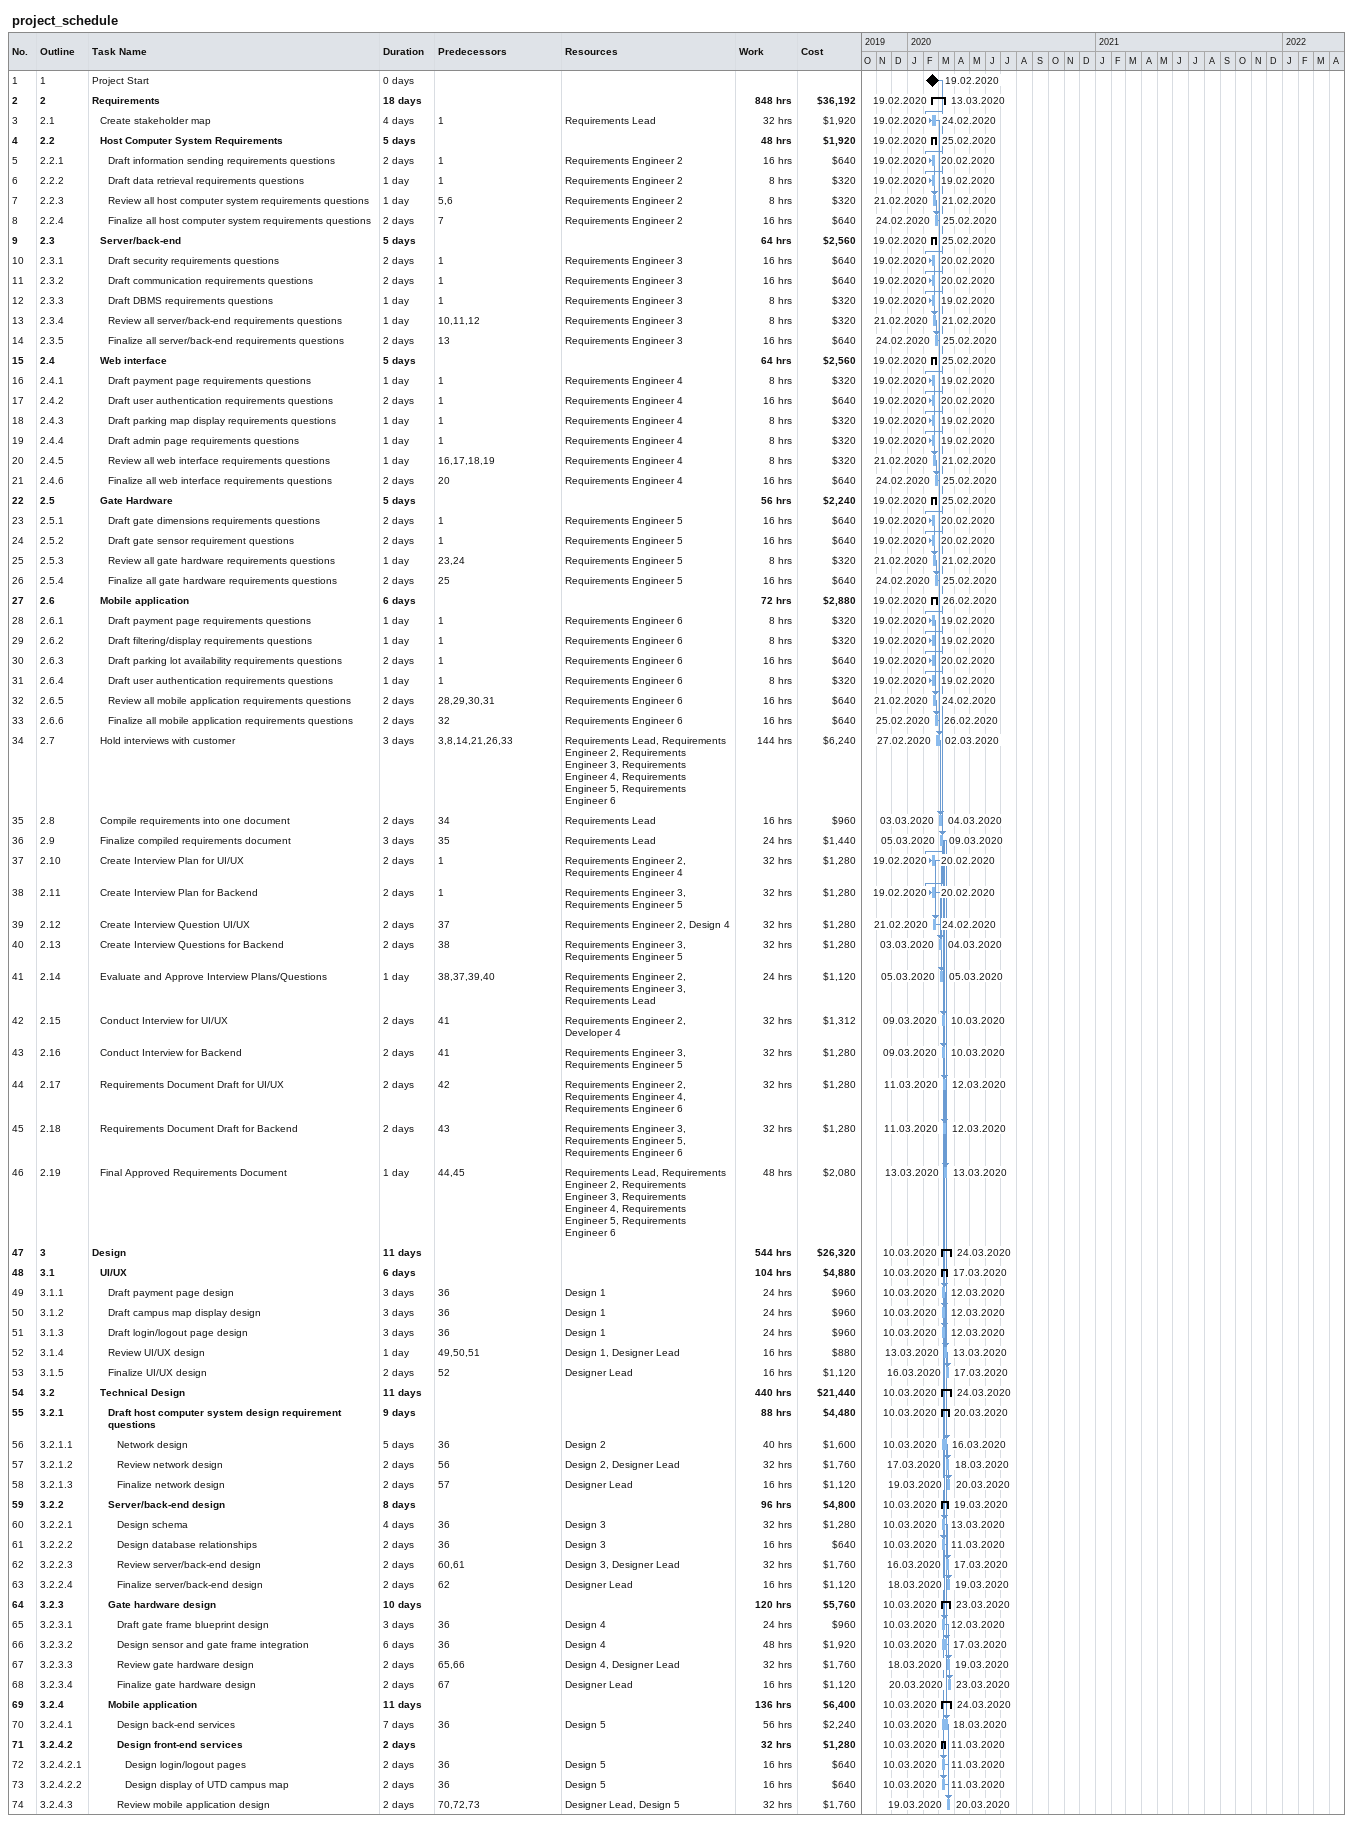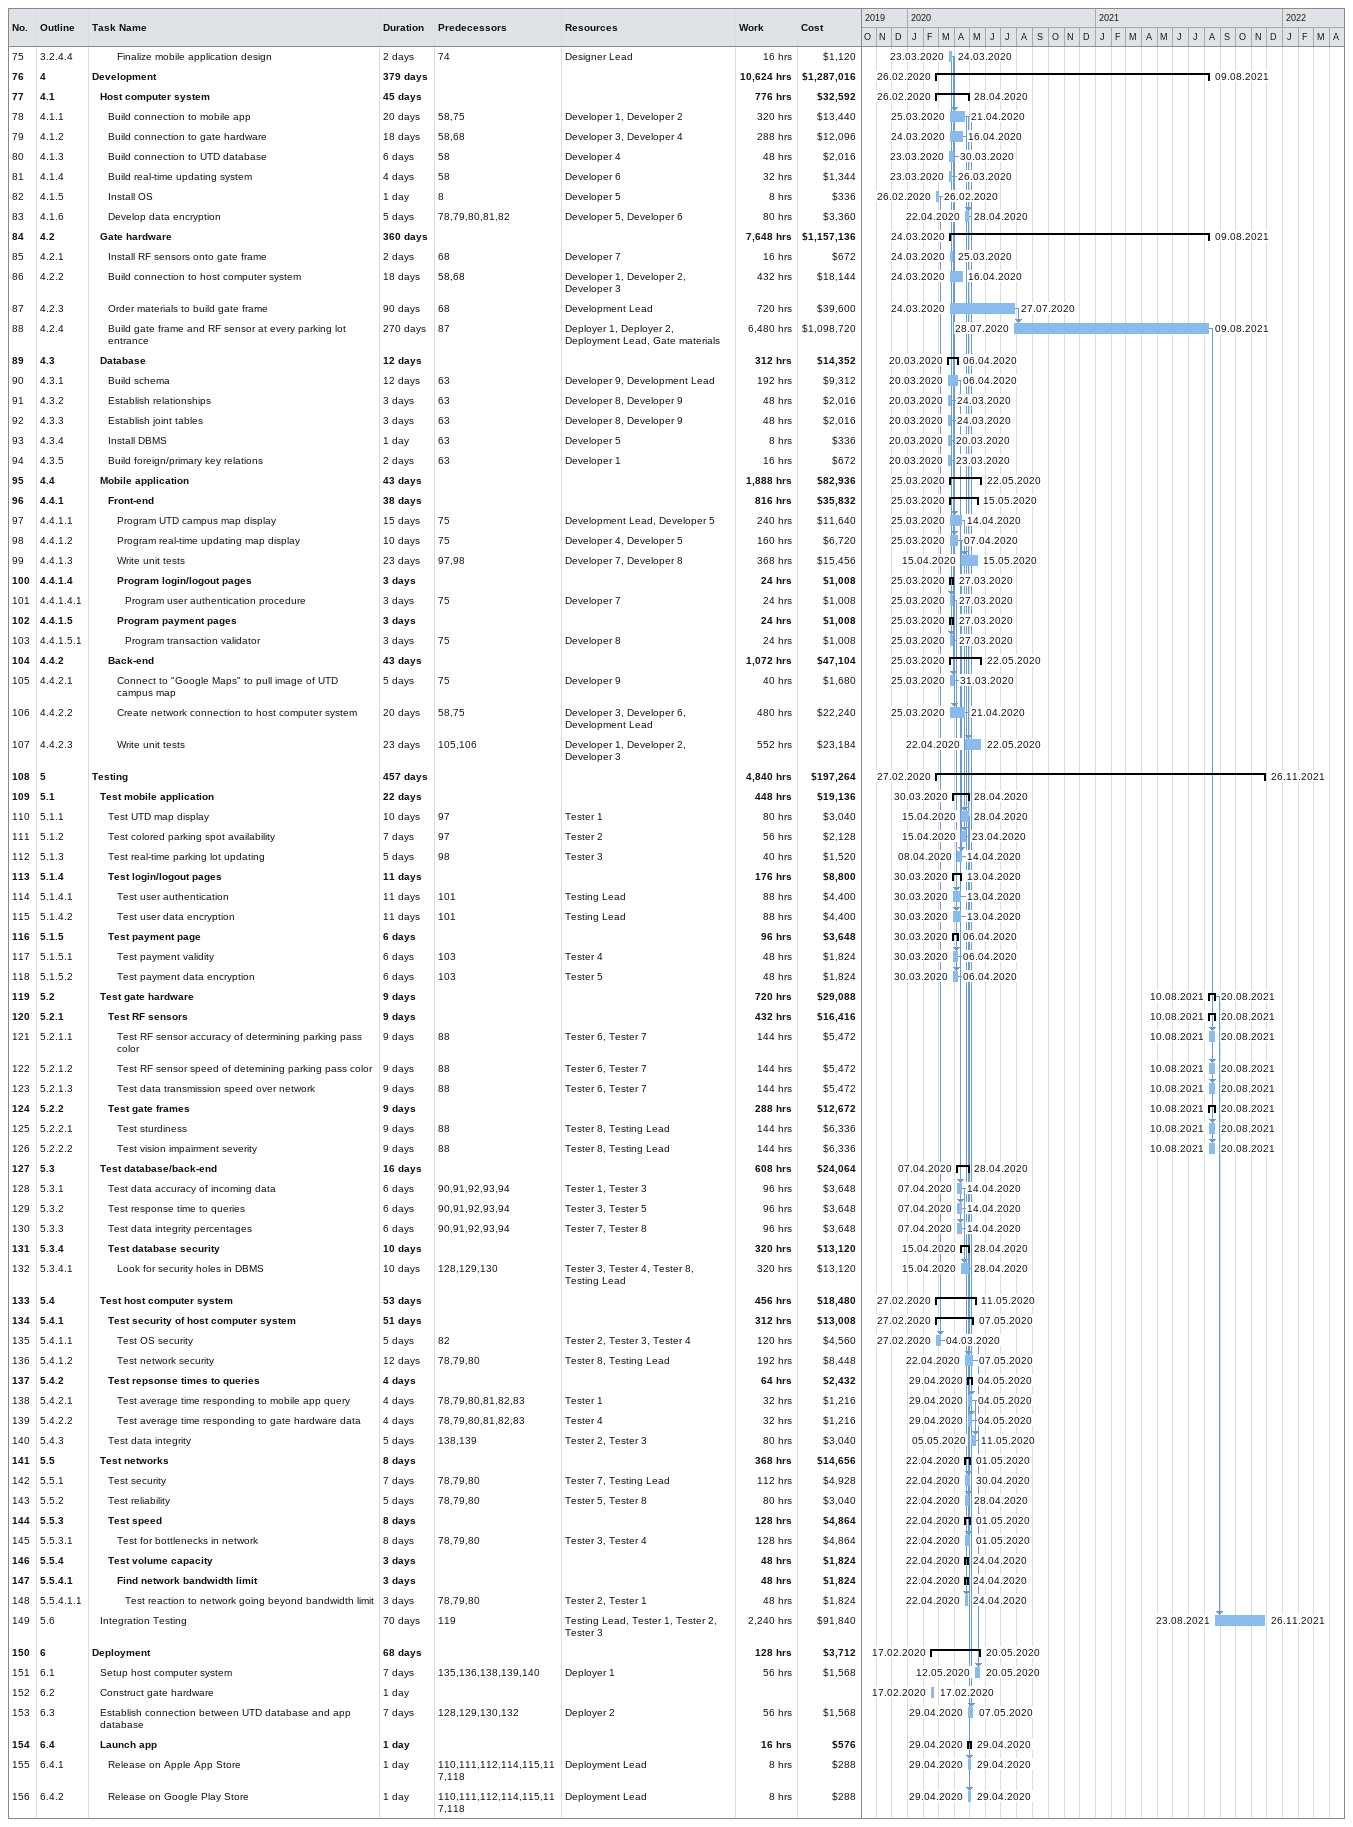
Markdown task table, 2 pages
project_schedule

| ID | WBS | Task | Duration | Start | Finish | Predecessors | Resources | Work (h) | Cost ($) |
|---|---|---|---|---|---|---|---|---|---|
| 1 | 1 | Project Start | 0d | 2020-02-19 | 2020-02-19 |  |  |  |  |
| 2 | 2 | **Requirements** | 18d | 2020-02-19 | 2020-03-13 |  |  | 848 | 36192 |
| 3 | 2.1 | Create stakeholder map | 4d | 2020-02-19 | 2020-02-24 | 1 | Requirements Lead | 32 | 1920 |
| 4 | 2.2 | **Host Computer System Requirements** | 5d | 2020-02-19 | 2020-02-25 |  |  | 48 | 1920 |
| 5 | 2.2.1 | Draft information sending requirements questions | 2d | 2020-02-19 | 2020-02-20 | 1 | Requirements Engineer 2 | 16 | 640 |
| 6 | 2.2.2 | Draft data retrieval requirements questions | 1d | 2020-02-19 | 2020-02-19 | 1 | Requirements Engineer 2 | 8 | 320 |
| 7 | 2.2.3 | Review all host computer system requirements questions | 1d | 2020-02-21 | 2020-02-21 | 5, 6 | Requirements Engineer 2 | 8 | 320 |
| 8 | 2.2.4 | Finalize all host computer system requirements questions | 2d | 2020-02-24 | 2020-02-25 | 7 | Requirements Engineer 2 | 16 | 640 |
| 9 | 2.3 | **Server/back-end** | 5d | 2020-02-19 | 2020-02-25 |  |  | 64 | 2560 |
| 10 | 2.3.1 | Draft security requirements questions | 2d | 2020-02-19 | 2020-02-20 | 1 | Requirements Engineer 3 | 16 | 640 |
| 11 | 2.3.2 | Draft communication requirements questions | 2d | 2020-02-19 | 2020-02-20 | 1 | Requirements Engineer 3 | 16 | 640 |
| 12 | 2.3.3 | Draft DBMS requirements questions | 1d | 2020-02-19 | 2020-02-19 | 1 | Requirements Engineer 3 | 8 | 320 |
| 13 | 2.3.4 | Review all server/back-end requirements questions | 1d | 2020-02-21 | 2020-02-21 | 10, 11, 12 | Requirements Engineer 3 | 8 | 320 |
| 14 | 2.3.5 | Finalize all server/back-end requirements questions | 2d | 2020-02-24 | 2020-02-25 | 13 | Requirements Engineer 3 | 16 | 640 |
| 15 | 2.4 | **Web interface** | 5d | 2020-02-19 | 2020-02-25 |  |  | 64 | 2560 |
| 16 | 2.4.1 | Draft payment page requirements questions | 1d | 2020-02-19 | 2020-02-19 | 1 | Requirements Engineer 4 | 8 | 320 |
| 17 | 2.4.2 | Draft user authentication requirements questions | 2d | 2020-02-19 | 2020-02-20 | 1 | Requirements Engineer 4 | 16 | 640 |
| 18 | 2.4.3 | Draft parking map display requirements questions | 1d | 2020-02-19 | 2020-02-19 | 1 | Requirements Engineer 4 | 8 | 320 |
| 19 | 2.4.4 | Draft admin page requirements questions | 1d | 2020-02-19 | 2020-02-19 | 1 | Requirements Engineer 4 | 8 | 320 |
| 20 | 2.4.5 | Review all web interface requirements questions | 1d | 2020-02-21 | 2020-02-21 | 16, 17, 18, 19 | Requirements Engineer 4 | 8 | 320 |
| 21 | 2.4.6 | Finalize all web interface requirements questions | 2d | 2020-02-24 | 2020-02-25 | 20 | Requirements Engineer 4 | 16 | 640 |
| 22 | 2.5 | **Gate Hardware** | 5d | 2020-02-19 | 2020-02-25 |  |  | 56 | 2240 |
| 23 | 2.5.1 | Draft gate dimensions requirements questions | 2d | 2020-02-19 | 2020-02-20 | 1 | Requirements Engineer 5 | 16 | 640 |
| 24 | 2.5.2 | Draft gate sensor requirement questions | 2d | 2020-02-19 | 2020-02-20 | 1 | Requirements Engineer 5 | 16 | 640 |
| 25 | 2.5.3 | Review all gate hardware requirements questions | 1d | 2020-02-21 | 2020-02-21 | 23, 24 | Requirements Engineer 5 | 8 | 320 |
| 26 | 2.5.4 | Finalize all gate hardware requirements questions | 2d | 2020-02-24 | 2020-02-25 | 25 | Requirements Engineer 5 | 16 | 640 |
| 27 | 2.6 | **Mobile application** | 6d | 2020-02-19 | 2020-02-26 |  |  | 72 | 2880 |
| 28 | 2.6.1 | Draft payment page requirements questions | 1d | 2020-02-19 | 2020-02-19 | 1 | Requirements Engineer 6 | 8 | 320 |
| 29 | 2.6.2 | Draft filtering/display requirements questions | 1d | 2020-02-19 | 2020-02-19 | 1 | Requirements Engineer 6 | 8 | 320 |
| 30 | 2.6.3 | Draft parking lot availability requirements questions | 2d | 2020-02-19 | 2020-02-20 | 1 | Requirements Engineer 6 | 16 | 640 |
| 31 | 2.6.4 | Draft user authentication requirements questions | 1d | 2020-02-19 | 2020-02-19 | 1 | Requirements Engineer 6 | 8 | 320 |
| 32 | 2.6.5 | Review all mobile application requirements questions | 2d | 2020-02-21 | 2020-02-24 | 28, 29, 30, 31 | Requirements Engineer 6 | 16 | 640 |
| 33 | 2.6.6 | Finalize all mobile application requirements questions | 2d | 2020-02-25 | 2020-02-26 | 32 | Requirements Engineer 6 | 16 | 640 |
| 34 | 2.7 | Hold interviews with customer | 3d | 2020-02-27 | 2020-03-02 | 3, 8, 14, 21, 26, 33 | Requirements Lead, Requirements Engineer 2, Requirements Engineer 3, Requirements Engineer 4, Requirements Engineer 5, Requirements Engineer 6 | 144 | 6240 |
| 35 | 2.8 | Compile requirements into one document | 2d | 2020-03-03 | 2020-03-04 | 34 | Requirements Lead | 16 | 960 |
| 36 | 2.9 | Finalize compiled requirements document | 3d | 2020-03-05 | 2020-03-09 | 35 | Requirements Lead | 24 | 1440 |
| 37 | 2.10 | Create Interview Plan for UI/UX | 2d | 2020-02-19 | 2020-02-20 | 1 | Requirements Engineer 2, Requirements Engineer 4 | 32 | 1280 |
| 38 | 2.11 | Create Interview Plan for Backend | 2d | 2020-02-19 | 2020-02-20 | 1 | Requirements Engineer 3, Requirements Engineer 5 | 32 | 1280 |
| 39 | 2.12 | Create Interview Question UI/UX | 2d | 2020-02-21 | 2020-02-24 | 37 | Requirements Engineer 2, Design 4 | 32 | 1280 |
| 40 | 2.13 | Create Interview Questions for Backend | 2d | 2020-03-03 | 2020-03-04 | 38 | Requirements Engineer 3, Requirements Engineer 5 | 32 | 1280 |
| 41 | 2.14 | Evaluate and Approve Interview Plans/Questions | 1d | 2020-03-05 | 2020-03-05 | 38, 37, 39, 40 | Requirements Engineer 2, Requirements Engineer 3, Requirements Lead | 24 | 1120 |
| 42 | 2.15 | Conduct Interview for UI/UX | 2d | 2020-03-09 | 2020-03-10 | 41 | Requirements Engineer 2, Developer 4 | 32 | 1312 |
| 43 | 2.16 | Conduct Interview for Backend | 2d | 2020-03-09 | 2020-03-10 | 41 | Requirements Engineer 3, Requirements Engineer 5 | 32 | 1280 |
| 44 | 2.17 | Requirements Document Draft for UI/UX | 2d | 2020-03-11 | 2020-03-12 | 42 | Requirements Engineer 2, Requirements Engineer 4, Requirements Engineer 6 | 32 | 1280 |
| 45 | 2.18 | Requirements Document Draft for Backend | 2d | 2020-03-11 | 2020-03-12 | 43 | Requirements Engineer 3, Requirements Engineer 5, Requirements Engineer 6 | 32 | 1280 |
| 46 | 2.19 | Final Approved Requirements Document | 1d | 2020-03-13 | 2020-03-13 | 44, 45 | Requirements Lead, Requirements Engineer 2, Requirements Engineer 3, Requirements Engineer 4, Requirements Engineer 5, Requirements Engineer 6 | 48 | 2080 |
| 47 | 3 | **Design** | 11d | 2020-03-10 | 2020-03-24 |  |  | 544 | 26320 |
| 48 | 3.1 | **UI/UX** | 6d | 2020-03-10 | 2020-03-17 |  |  | 104 | 4880 |
| 49 | 3.1.1 | Draft payment page design | 3d | 2020-03-10 | 2020-03-12 | 36 | Design 1 | 24 | 960 |
| 50 | 3.1.2 | Draft campus map display design | 3d | 2020-03-10 | 2020-03-12 | 36 | Design 1 | 24 | 960 |
| 51 | 3.1.3 | Draft login/logout page design | 3d | 2020-03-10 | 2020-03-12 | 36 | Design 1 | 24 | 960 |
| 52 | 3.1.4 | Review UI/UX design | 1d | 2020-03-13 | 2020-03-13 | 49, 50, 51 | Design 1, Designer Lead | 16 | 880 |
| 53 | 3.1.5 | Finalize UI/UX design | 2d | 2020-03-16 | 2020-03-17 | 52 | Designer Lead | 16 | 1120 |
| 54 | 3.2 | **Technical Design** | 11d | 2020-03-10 | 2020-03-24 |  |  | 440 | 21440 |
| 55 | 3.2.1 | **Draft host computer system design requirement questions** | 9d | 2020-03-10 | 2020-03-20 |  |  | 88 | 4480 |
| 56 | 3.2.1.1 | Network design | 5d | 2020-03-10 | 2020-03-16 | 36 | Design 2 | 40 | 1600 |
| 57 | 3.2.1.2 | Review network design | 2d | 2020-03-17 | 2020-03-18 | 56 | Design 2, Designer Lead | 32 | 1760 |
| 58 | 3.2.1.3 | Finalize network design | 2d | 2020-03-19 | 2020-03-20 | 57 | Designer Lead | 16 | 1120 |
| 59 | 3.2.2 | **Server/back-end design** | 8d | 2020-03-10 | 2020-03-19 |  |  | 96 | 4800 |
| 60 | 3.2.2.1 | Design schema | 4d | 2020-03-10 | 2020-03-13 | 36 | Design 3 | 32 | 1280 |
| 61 | 3.2.2.2 | Design database relationships | 2d | 2020-03-10 | 2020-03-11 | 36 | Design 3 | 16 | 640 |
| 62 | 3.2.2.3 | Review server/back-end design | 2d | 2020-03-16 | 2020-03-17 | 60, 61 | Design 3, Designer Lead | 32 | 1760 |
| 63 | 3.2.2.4 | Finalize server/back-end design | 2d | 2020-03-18 | 2020-03-19 | 62 | Designer Lead | 16 | 1120 |
| 64 | 3.2.3 | **Gate hardware design** | 10d | 2020-03-10 | 2020-03-23 |  |  | 120 | 5760 |
| 65 | 3.2.3.1 | Draft gate frame blueprint design | 3d | 2020-03-10 | 2020-03-12 | 36 | Design 4 | 24 | 960 |
| 66 | 3.2.3.2 | Design sensor and gate frame integration | 6d | 2020-03-10 | 2020-03-17 | 36 | Design 4 | 48 | 1920 |
| 67 | 3.2.3.3 | Review gate hardware design | 2d | 2020-03-18 | 2020-03-19 | 65, 66 | Design 4, Designer Lead | 32 | 1760 |
| 68 | 3.2.3.4 | Finalize gate hardware design | 2d | 2020-03-20 | 2020-03-23 | 67 | Designer Lead | 16 | 1120 |
| 69 | 3.2.4 | **Mobile application** | 11d | 2020-03-10 | 2020-03-24 |  |  | 136 | 6400 |
| 70 | 3.2.4.1 | Design back-end services | 7d | 2020-03-10 | 2020-03-18 | 36 | Design 5 | 56 | 2240 |
| 71 | 3.2.4.2 | **Design front-end services** | 2d | 2020-03-10 | 2020-03-11 |  |  | 32 | 1280 |
| 72 | 3.2.4.2.1 | Design login/logout pages | 2d | 2020-03-10 | 2020-03-11 | 36 | Design 5 | 16 | 640 |
| 73 | 3.2.4.2.2 | Design display of UTD campus map | 2d | 2020-03-10 | 2020-03-11 | 36 | Design 5 | 16 | 640 |
| 74 | 3.2.4.3 | Review mobile application design | 2d | 2020-03-19 | 2020-03-20 | 70, 72, 73 | Designer Lead, Design 5 | 32 | 1760 |
| 75 | 3.2.4.4 | Finalize mobile application design | 2d | 2020-03-23 | 2020-03-24 | 74 | Designer Lead | 16 | 1120 |
| 76 | 4 | **Development** | 379d | 2020-02-26 | 2021-08-09 |  |  | 10624 | 1287016 |
| 77 | 4.1 | **Host computer system** | 45d | 2020-02-26 | 2020-04-28 |  |  | 776 | 32592 |
| 78 | 4.1.1 | Build connection to mobile app | 20d | 2020-03-25 | 2020-04-21 | 58, 75 | Developer 1, Developer 2 | 320 | 13440 |
| 79 | 4.1.2 | Build connection to gate hardware | 18d | 2020-03-24 | 2020-04-16 | 58, 68 | Developer 3, Developer 4 | 288 | 12096 |
| 80 | 4.1.3 | Build connection to UTD database | 6d | 2020-03-23 | 2020-03-30 | 58 | Developer 4 | 48 | 2016 |
| 81 | 4.1.4 | Build real-time updating system | 4d | 2020-03-23 | 2020-03-26 | 58 | Developer 6 | 32 | 1344 |
| 82 | 4.1.5 | Install OS | 1d | 2020-02-26 | 2020-02-26 | 8 | Developer 5 | 8 | 336 |
| 83 | 4.1.6 | Develop data encryption | 5d | 2020-04-22 | 2020-04-28 | 78, 79, 80, 81, 82 | Developer 5, Developer 6 | 80 | 3360 |
| 84 | 4.2 | **Gate hardware** | 360d | 2020-03-24 | 2021-08-09 |  |  | 7648 | 1157136 |
| 85 | 4.2.1 | Install RF sensors onto gate frame | 2d | 2020-03-24 | 2020-03-25 | 68 | Developer 7 | 16 | 672 |
| 86 | 4.2.2 | Build connection to host computer system | 18d | 2020-03-24 | 2020-04-16 | 58, 68 | Developer 1, Developer 2, Developer 3 | 432 | 18144 |
| 87 | 4.2.3 | Order materials to build gate frame | 90d | 2020-03-24 | 2020-07-27 | 68 | Development Lead | 720 | 39600 |
| 88 | 4.2.4 | Build gate frame and RF sensor at every parking lot entrance | 270d | 2020-07-28 | 2021-08-09 | 87 | Deployer 1, Deployer 2, Deployment Lead, Gate materials | 6480 | 1098720 |
| 89 | 4.3 | **Database** | 12d | 2020-03-20 | 2020-04-06 |  |  | 312 | 14352 |
| 90 | 4.3.1 | Build schema | 12d | 2020-03-20 | 2020-04-06 | 63 | Developer 9, Development Lead | 192 | 9312 |
| 91 | 4.3.2 | Establish relationships | 3d | 2020-03-20 | 2020-03-24 | 63 | Developer 8, Developer 9 | 48 | 2016 |
| 92 | 4.3.3 | Establish joint tables | 3d | 2020-03-20 | 2020-03-24 | 63 | Developer 8, Developer 9 | 48 | 2016 |
| 93 | 4.3.4 | Install DBMS | 1d | 2020-03-20 | 2020-03-20 | 63 | Developer 5 | 8 | 336 |
| 94 | 4.3.5 | Build foreign/primary key relations | 2d | 2020-03-20 | 2020-03-23 | 63 | Developer 1 | 16 | 672 |
| 95 | 4.4 | **Mobile application** | 43d | 2020-03-25 | 2020-05-22 |  |  | 1888 | 82936 |
| 96 | 4.4.1 | **Front-end** | 38d | 2020-03-25 | 2020-05-15 |  |  | 816 | 35832 |
| 97 | 4.4.1.1 | Program UTD campus map display | 15d | 2020-03-25 | 2020-04-14 | 75 | Development Lead, Developer 5 | 240 | 11640 |
| 98 | 4.4.1.2 | Program real-time updating map display | 10d | 2020-03-25 | 2020-04-07 | 75 | Developer 4, Developer 5 | 160 | 6720 |
| 99 | 4.4.1.3 | Write unit tests | 23d | 2020-04-15 | 2020-05-15 | 97, 98 | Developer 7, Developer 8 | 368 | 15456 |
| 100 | 4.4.1.4 | **Program login/logout pages** | 3d | 2020-03-25 | 2020-03-27 |  |  | 24 | 1008 |
| 101 | 4.4.1.4.1 | Program user authentication procedure | 3d | 2020-03-25 | 2020-03-27 | 75 | Developer 7 | 24 | 1008 |
| 102 | 4.4.1.5 | **Program payment pages** | 3d | 2020-03-25 | 2020-03-27 |  |  | 24 | 1008 |
| 103 | 4.4.1.5.1 | Program transaction validator | 3d | 2020-03-25 | 2020-03-27 | 75 | Developer 8 | 24 | 1008 |
| 104 | 4.4.2 | **Back-end** | 43d | 2020-03-25 | 2020-05-22 |  |  | 1072 | 47104 |
| 105 | 4.4.2.1 | Connect to "Google Maps" to pull image of UTD campus map | 5d | 2020-03-25 | 2020-03-31 | 75 | Developer 9 | 40 | 1680 |
| 106 | 4.4.2.2 | Create network connection to host computer system | 20d | 2020-03-25 | 2020-04-21 | 58, 75 | Developer 3, Developer 6, Development Lead | 480 | 22240 |
| 107 | 4.4.2.3 | Write unit tests | 23d | 2020-04-22 | 2020-05-22 | 105, 106 | Developer 1, Developer 2, Developer 3 | 552 | 23184 |
| 108 | 5 | **Testing** | 457d | 2020-02-27 | 2021-11-26 |  |  | 4840 | 197264 |
| 109 | 5.1 | **Test mobile application** | 22d | 2020-03-30 | 2020-04-28 |  |  | 448 | 19136 |
| 110 | 5.1.1 | Test UTD map display | 10d | 2020-04-15 | 2020-04-28 | 97 | Tester 1 | 80 | 3040 |
| 111 | 5.1.2 | Test colored parking spot availability | 7d | 2020-04-15 | 2020-04-23 | 97 | Tester 2 | 56 | 2128 |
| 112 | 5.1.3 | Test real-time parking lot updating | 5d | 2020-04-08 | 2020-04-14 | 98 | Tester 3 | 40 | 1520 |
| 113 | 5.1.4 | **Test login/logout pages** | 11d | 2020-03-30 | 2020-04-13 |  |  | 176 | 8800 |
| 114 | 5.1.4.1 | Test user authentication | 11d | 2020-03-30 | 2020-04-13 | 101 | Testing Lead | 88 | 4400 |
| 115 | 5.1.4.2 | Test user data encryption | 11d | 2020-03-30 | 2020-04-13 | 101 | Testing Lead | 88 | 4400 |
| 116 | 5.1.5 | **Test payment page** | 6d | 2020-03-30 | 2020-04-06 |  |  | 96 | 3648 |
| 117 | 5.1.5.1 | Test payment validity | 6d | 2020-03-30 | 2020-04-06 | 103 | Tester 4 | 48 | 1824 |
| 118 | 5.1.5.2 | Test payment data encryption | 6d | 2020-03-30 | 2020-04-06 | 103 | Tester 5 | 48 | 1824 |
| 119 | 5.2 | **Test gate hardware** | 9d | 2021-08-10 | 2021-08-20 |  |  | 720 | 29088 |
| 120 | 5.2.1 | **Test RF sensors** | 9d | 2021-08-10 | 2021-08-20 |  |  | 432 | 16416 |
| 121 | 5.2.1.1 | Test RF sensor accuracy of determining parking pass color | 9d | 2021-08-10 | 2021-08-20 | 88 | Tester 6, Tester 7 | 144 | 5472 |
| 122 | 5.2.1.2 | Test RF sensor speed of detemining parking pass color | 9d | 2021-08-10 | 2021-08-20 | 88 | Tester 6, Tester 7 | 144 | 5472 |
| 123 | 5.2.1.3 | Test data transmission speed over network | 9d | 2021-08-10 | 2021-08-20 | 88 | Tester 6, Tester 7 | 144 | 5472 |
| 124 | 5.2.2 | **Test gate frames** | 9d | 2021-08-10 | 2021-08-20 |  |  | 288 | 12672 |
| 125 | 5.2.2.1 | Test sturdiness | 9d | 2021-08-10 | 2021-08-20 | 88 | Tester 8, Testing Lead | 144 | 6336 |
| 126 | 5.2.2.2 | Test vision impairment severity | 9d | 2021-08-10 | 2021-08-20 | 88 | Tester 8, Testing Lead | 144 | 6336 |
| 127 | 5.3 | **Test database/back-end** | 16d | 2020-04-07 | 2020-04-28 |  |  | 608 | 24064 |
| 128 | 5.3.1 | Test data accuracy of incoming data | 6d | 2020-04-07 | 2020-04-14 | 90, 91, 92, 93, 94 | Tester 1, Tester 3 | 96 | 3648 |
| 129 | 5.3.2 | Test response time to queries | 6d | 2020-04-07 | 2020-04-14 | 90, 91, 92, 93, 94 | Tester 3, Tester 5 | 96 | 3648 |
| 130 | 5.3.3 | Test data integrity percentages | 6d | 2020-04-07 | 2020-04-14 | 90, 91, 92, 93, 94 | Tester 7, Tester 8 | 96 | 3648 |
| 131 | 5.3.4 | **Test database security** | 10d | 2020-04-15 | 2020-04-28 |  |  | 320 | 13120 |
| 132 | 5.3.4.1 | Look for security holes in DBMS | 10d | 2020-04-15 | 2020-04-28 | 128, 129, 130 | Tester 3, Tester 4, Tester 8, Testing Lead | 320 | 13120 |
| 133 | 5.4 | **Test host computer system** | 53d | 2020-02-27 | 2020-05-11 |  |  | 456 | 18480 |
| 134 | 5.4.1 | **Test security of host computer system** | 51d | 2020-02-27 | 2020-05-07 |  |  | 312 | 13008 |
| 135 | 5.4.1.1 | Test OS security | 5d | 2020-02-27 | 2020-03-04 | 82 | Tester 2, Tester 3, Tester 4 | 120 | 4560 |
| 136 | 5.4.1.2 | Test network security | 12d | 2020-04-22 | 2020-05-07 | 78, 79, 80 | Tester 8, Testing Lead | 192 | 8448 |
| 137 | 5.4.2 | **Test repsonse times to queries** | 4d | 2020-04-29 | 2020-05-04 |  |  | 64 | 2432 |
| 138 | 5.4.2.1 | Test average time responding to mobile app query | 4d | 2020-04-29 | 2020-05-04 | 78, 79, 80, 81, 82, 83 | Tester 1 | 32 | 1216 |
| 139 | 5.4.2.2 | Test average time responding to gate hardware data | 4d | 2020-04-29 | 2020-05-04 | 78, 79, 80, 81, 82, 83 | Tester 4 | 32 | 1216 |
| 140 | 5.4.3 | Test data integrity | 5d | 2020-05-05 | 2020-05-11 | 138, 139 | Tester 2, Tester 3 | 80 | 3040 |
| 141 | 5.5 | **Test networks** | 8d | 2020-04-22 | 2020-05-01 |  |  | 368 | 14656 |
| 142 | 5.5.1 | Test security | 7d | 2020-04-22 | 2020-04-30 | 78, 79, 80 | Tester 7, Testing Lead | 112 | 4928 |
| 143 | 5.5.2 | Test reliability | 5d | 2020-04-22 | 2020-04-28 | 78, 79, 80 | Tester 5, Tester 8 | 80 | 3040 |
| 144 | 5.5.3 | **Test speed** | 8d | 2020-04-22 | 2020-05-01 |  |  | 128 | 4864 |
| 145 | 5.5.3.1 | Test for bottlenecks in network | 8d | 2020-04-22 | 2020-05-01 | 78, 79, 80 | Tester 3, Tester 4 | 128 | 4864 |
| 146 | 5.5.4 | **Test volume capacity** | 3d | 2020-04-22 | 2020-04-24 |  |  | 48 | 1824 |
| 147 | 5.5.4.1 | **Find network bandwidth limit** | 3d | 2020-04-22 | 2020-04-24 |  |  | 48 | 1824 |
| 148 | 5.5.4.1.1 | Test reaction to network going beyond bandwidth limit | 3d | 2020-04-22 | 2020-04-24 | 78, 79, 80 | Tester 2, Tester 1 | 48 | 1824 |
| 149 | 5.6 | Integration Testing | 70d | 2021-08-23 | 2021-11-26 | 119 | Testing Lead, Tester 1, Tester 2, Tester 3 | 2240 | 91840 |
| 150 | 6 | **Deployment** | 68d | 2020-02-17 | 2020-05-20 |  |  | 128 | 3712 |
| 151 | 6.1 | Setup host computer system | 7d | 2020-05-12 | 2020-05-20 | 135, 136, 138, 139, 140 | Deployer 1 | 56 | 1568 |
| 152 | 6.2 | Construct gate hardware | 1d | 2020-02-17 | 2020-02-17 |  |  |  |  |
| 153 | 6.3 | Establish connection between UTD database and app database | 7d | 2020-04-29 | 2020-05-07 | 128, 129, 130, 132 | Deployer 2 | 56 | 1568 |
| 154 | 6.4 | **Launch app** | 1d | 2020-04-29 | 2020-04-29 |  |  | 16 | 576 |
| 155 | 6.4.1 | Release on Apple App Store | 1d | 2020-04-29 | 2020-04-29 | 110, 111, 112, 114, 115, 117, 118 | Deployment Lead | 8 | 288 |
| 156 | 6.4.2 | Release on Google Play Store | 1d | 2020-04-29 | 2020-04-29 | 110, 111, 112, 114, 115, 117, 118 | Deployment Lead | 8 | 288 |
